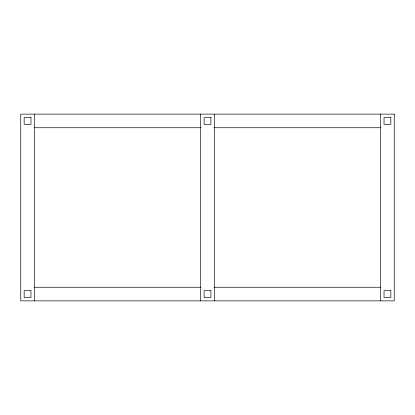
<?xml version="1.0" encoding="UTF-8"?>
<svg xmlns="http://www.w3.org/2000/svg" width="415" height="415" viewBox="0 0 415 415"><rect width="100%" height="100%" fill="white"/><g stroke="black" fill="none" stroke-linecap="round" stroke-linejoin="round"><path stroke-width="0.62" d="M34.367 127.742L201.016 127.742M213.984 127.742L380.633 127.742M34.367 287.258L201.016 287.258M213.984 287.258L380.633 287.258M380.633 114.125L380.633 300.875M214.306 114.125L214.306 300.875M200.694 114.125L200.694 300.875M34.367 114.125L34.367 300.875M394.25 114.125L20.75 114.125L20.75 300.875L394.25 300.875L394.25 114.125M30.964 117.528L24.153 117.528L24.153 124.339L30.964 124.339L30.964 117.528M210.903 117.528L204.097 117.528L204.097 124.339L210.903 124.339L210.903 117.528M390.847 117.528L384.036 117.528L384.036 124.339L390.847 124.339L390.847 117.528M30.964 290.661L24.153 290.661L24.153 297.472L30.964 297.472L30.964 290.661M210.903 290.661L204.097 290.661L204.097 297.472L210.903 297.472L210.903 290.661M390.847 290.661L384.036 290.661L384.036 297.472L390.847 297.472L390.847 290.661"/></g></svg>
